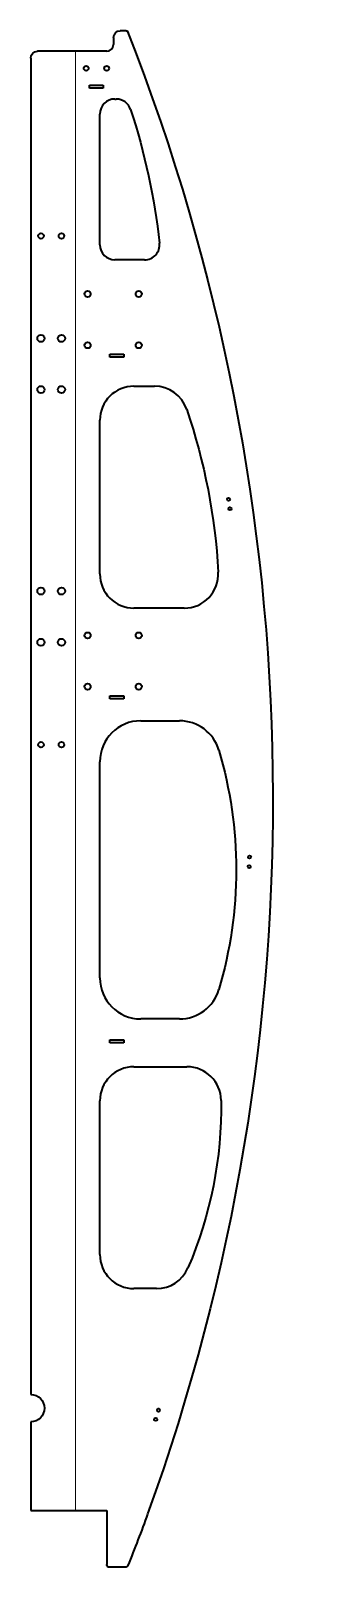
# Model space of a CAD drawing. Header units: inches. Extents: x 0 to 426, y 0 to 2250.
import ezdxf

# ---------------------------------------------------------------- set-up
doc = ezdxf.new("R2010")
doc.units = ezdxf.units.IN
doc.header["$MEASUREMENT"] = 0
doc.linetypes.add('Chain', pattern=[13.68, 9.12, -1.14, 2.28, -1.14])
doc.layers.add('SIMUMAK Bend Centerline (ISO)', color=7, linetype='Chain', lineweight=9)
doc.layers.add('SIMUMAK Visible (ISO)', color=7, linetype='Continuous', lineweight=35)

# ---------------------------------------------------------------- blocks, each defined once
blk = doc.blocks.new('PTM-03-COSIR01_Sheet_2_PTM-03-COSIR01 (desplegada)')
at = {"layer": 'SIMUMAK Bend Centerline (ISO)', "ltscale": 0.263158}
blk.add_line((-111.8, 1095), (-111.8, -1042), dxfattribs=at)
at = {"layer": 'SIMUMAK Visible (ISO)'}
for p, q in [((-56.1, 1115), (-56.1, 1105)), ((-37.3, 1125), (-46.1, 1125)), ((-177.4, 1085), (-177.4, -872)), ((-66.1, 1095), (-167.4, 1095)), ((-91.2, 1045.1), (-71, 1045.1)), ((-91.2, 1040.9), (-91.2, 1045.1)), ((-71, 1040.9), (-91.2, 1040.9)), ((-71, 1045.1), (-71, 1040.9)), ((-54.1, 1025), (-52, 1025)), ((-76.1, 811.5), (-76.1, 1003)), ((-10.5, 789.5), (-54.1, 789.5)), ((-61.3, 651.2), (-40.9, 651.2)), ((-61.3, 646.8), (-61.3, 651.2)), ((-40.9, 646.8), (-61.3, 646.8)), ((-40.9, 651.2), (-40.9, 646.8)), ((-26.1, 604.5), (3.8, 604.5)), ((-76.1, 329.5), (-76.1, 554.5)), ((47.5, 279.5), (-26.1, 279.5)), ((-61.3, 151.2), (-40.9, 151.2)), ((-61.3, 146.8), (-61.3, 151.2)), ((-40.9, 146.8), (-61.3, 146.8)), ((-40.9, 151.2), (-40.9, 146.8)), ((-16.1, 114.5), (40.7, 114.5)), ((-76.1, -262), (-76.1, 54.5)), ((40.7, -322), (-16.1, -322)), ((-61.3, -352.8), (-40.9, -352.8)), ((-61.3, -357.2), (-61.3, -352.8)), ((-40.9, -357.2), (-61.3, -357.2)), ((-40.9, -352.8), (-40.9, -357.2)), ((-26.1, -392), (51.6, -392)), ((-76.1, -667), (-76.1, -442)), ((7, -717), (-26.1, -717)), ((-177.4, -912), (-177.4, -1042)), ((-177.4, -1042), (-66.1, -1042)), ((-66.1, -1042), (-66.1, -1121)), ((-38.8, -1125), (-62.1, -1125))]:
    blk.add_line(p, q, dxfattribs=at)
for centre, radius in [((-96.1, 1070), 3.5), ((-66.1, 1070), 3.5), ((-162.4, 824.5), 4), ((-132.4, 824.5), 4), ((-94.1, 739.5), 4.5), ((-19.1, 739.5), 4.5), ((-162.4, 674.5), 5.25), ((-132.4, 674.5), 5.25), ((-94.1, 664.5), 4.5), ((-19.1, 664.5), 4.5), ((-162.4, 599.5), 5.25), ((-132.4, 599.5), 5.25), ((112.5, 438.9), 2.25), ((114.5, 425), 2.25), ((-162.4, 304.5), 5.25), ((-132.4, 304.5), 5.25), ((-162.4, 229.5), 5.25), ((-132.4, 229.5), 5.25), ((-94.1, 239.5), 4.5), ((-19.1, 239.5), 4.5), ((-94.1, 164.5), 4.5), ((-19.1, 164.5), 4.5), ((-162.4, 79.5), 4), ((-132.4, 79.5), 4), ((143.3, -85), 2.25), ((142.8, -99), 2.25), ((9.9, -895), 2.25), ((5.8, -908.4), 2.25)]:
    blk.add_circle(centre, radius, dxfattribs=at)
at = {"layer": 'SIMUMAK Visible (ISO)', "extrusion": (0, 0, -1)}
for centre, radius, start, end in [((37.3, 1123), 2, 90, 158.5552), ((46.1, 1115), 10, 0, 90), ((2897.6, -0.5), 3075, 158.5552, 199.8966), ((167.4, 1085), 10, 0, 90), ((982.2, 701.1), 1000, 162.0181, 173.517), ((801.1, 281.4), 900, 161.2577, 176.755), ((496.4, -103.7), 620, 163.5852, 196.4148), ((498.3, -449.8), 600, 179.1891, 203.2621), ((177.4, -892), 20, 90, 270), ((1979.4, -332.8), 2098.6, 199.8966, 202.1049), ((62.1, -1121), 4, 270, 360), ((38.8, -1121), 4, 202.1049, 270)]:
    blk.add_arc(centre, radius, start, end, dxfattribs=at)
at = {"layer": 'SIMUMAK Visible (ISO)'}
for centre, radius, start, end in [((-66.1, 1105), 10, 270, 0), ((-54.1, 1003), 22, 90, 180), ((-52, 1003), 22, 17.9819, 90), ((-54.1, 811.5), 22, 180, 270), ((-10.5, 811.5), 22, 270, 6.483), ((-26.1, 554.5), 50, 90, 180), ((3.8, 554.5), 50, 18.7423, 90), ((-26.1, 329.5), 50, 180, 270), ((47.5, 329.5), 50, 270, 3.245), ((-16.1, 54.5), 60, 90, 180), ((40.7, 54.5), 60, 16.4148, 90), ((-16.1, -262), 60, 180, 270), ((40.7, -262), 60, 270, 343.5852), ((-26.1, -442), 50, 90, 180), ((51.6, -442), 50, 0.8109, 90), ((-26.1, -667), 50, 180, 270), ((7, -667), 50, 270, 336.7379)]:
    blk.add_arc(centre, radius, start, end, dxfattribs=at)

msp = doc.modelspace()

# ---------------------------------------------------------------- block references
msp.add_blockref('PTM-03-COSIR01_Sheet_2_PTM-03-COSIR01 (desplegada)', (177.4, 1125))

doc.saveas('drawing.dxf')
